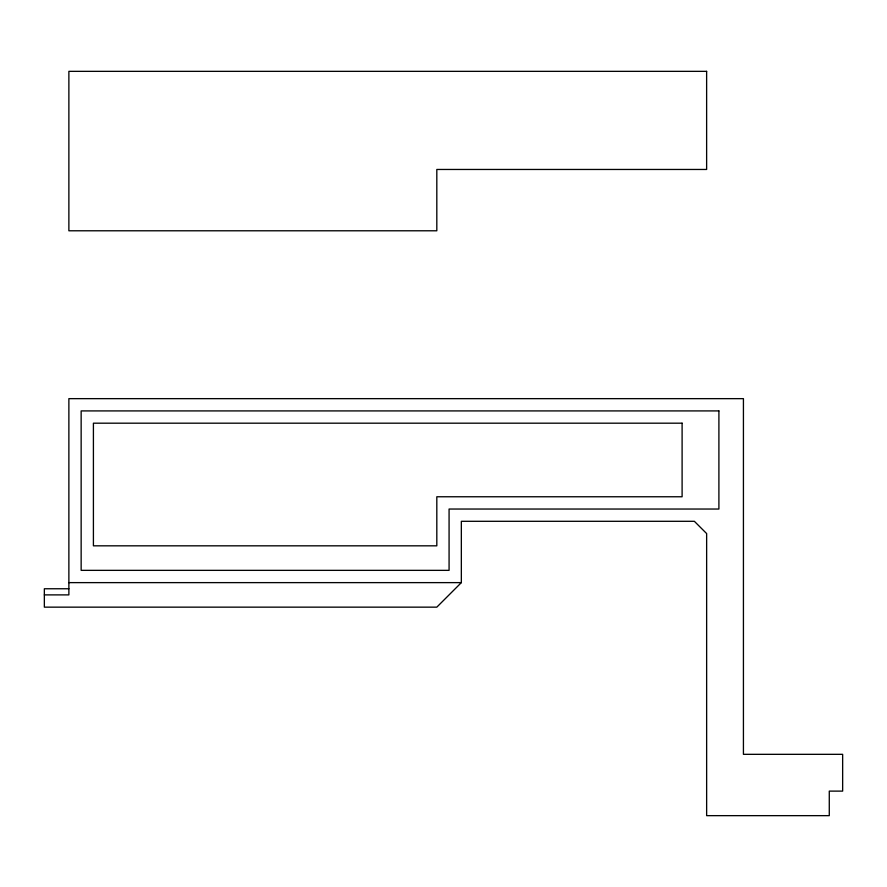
<?xml version="1.0" encoding="UTF-8"?>
<svg xmlns="http://www.w3.org/2000/svg" width="887" height="887" viewBox="0 0 887 887"><rect width="100%" height="100%" fill="white"/><g stroke="black" fill="none" stroke-linecap="round" stroke-linejoin="round"><path stroke-width="1.33" d="M44.35 594.889L68.876 594.889L68.876 398.651L743.428 398.651L743.428 754.327L842.65 754.327L842.65 791.115L829.278 791.115L829.278 815.652L706.64 815.652L706.64 533.564L694.366 521.301L461.34 521.301L461.34 582.626L436.814 607.151L44.35 607.151L44.35 588.757L68.876 588.757M68.876 582.626L461.34 582.626M706.629 71.348L68.876 71.348L68.876 230.786L436.814 230.786L436.814 169.461L706.629 169.461L706.629 71.348M718.902 410.914L81.149 410.914L81.149 570.352L449.077 570.352L449.077 509.038L718.902 509.038L718.902 410.914M682.103 423.188L93.412 423.188L93.412 545.827L436.814 545.827L436.814 496.764L682.103 496.764L682.103 423.188"/></g></svg>
